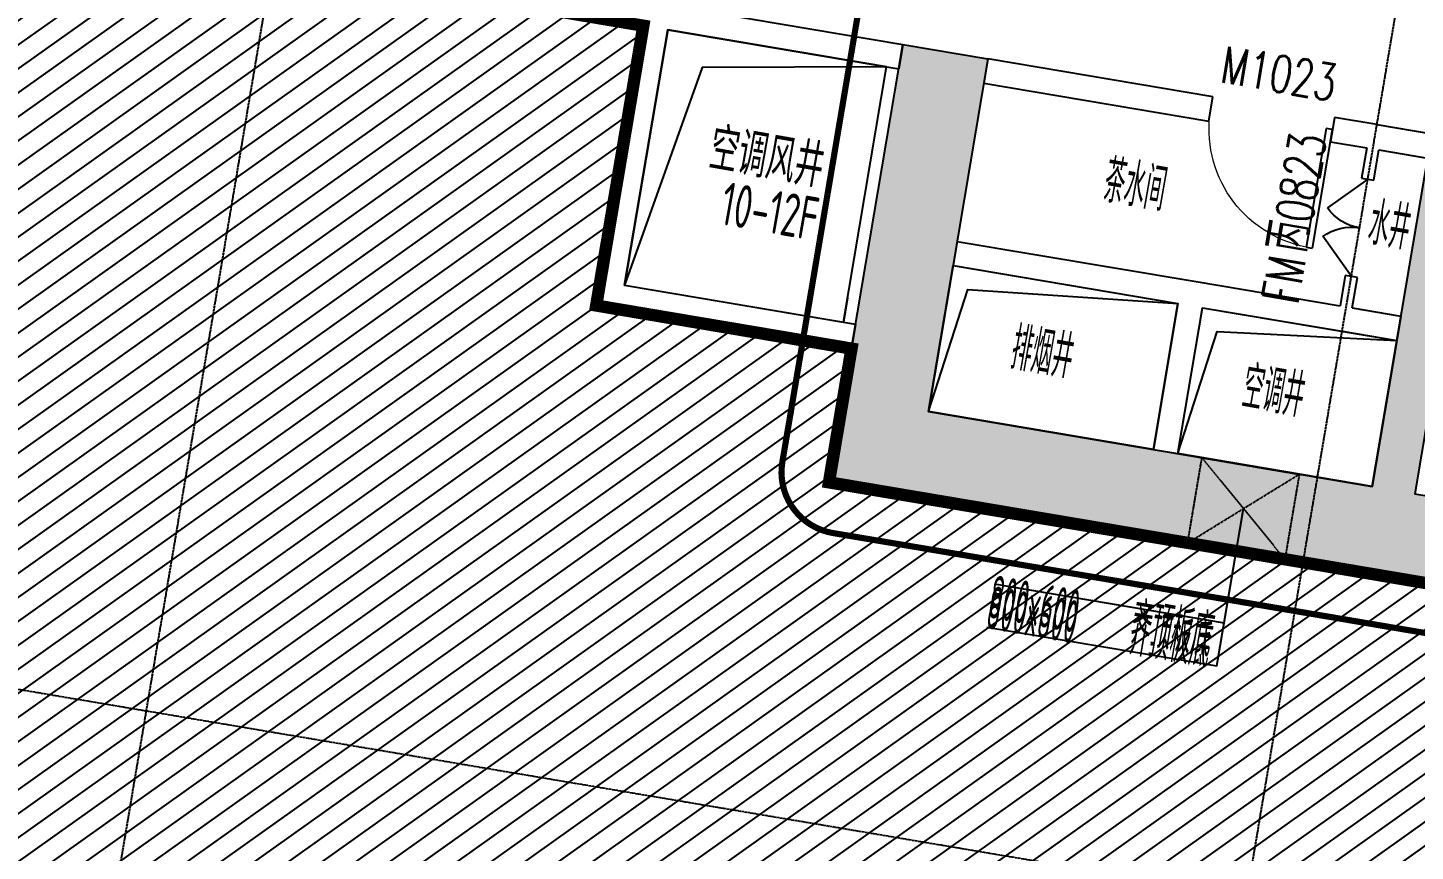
# Model space of a CAD drawing. Extents: x 12199666 to 24617114, y 1197707 to 2548648.
# Drawn here: x 12292851 to 12304104, y 1255445 to 1262122 of the extents above; entities that cross this region are included whole.
import ezdxf
from ezdxf.enums import TextEntityAlignment as Align

# ---------------------------------------------------------------- set-up
doc = ezdxf.new("R2010")
doc.units = 0
doc.header["$LTSCALE"] = 10
doc.header["$MEASUREMENT"] = 0
for name, pattern in [('TX-CORE-T1-F10$0$CONTINOUS', [0]), ('TX-CORE-T1-F10$0$DASH', [0.35, 0.25, -0.1]), ('TX-CORE-T1-F11$0$CONTINOUS', [0]), ('TX-CORE-T1-F11$0$DASH', [0.35, 0.25, -0.1]), ('TX-GRID-T1$0$TX-GRID-T1$0$DOTE', [2.42, 2, -0.2, 0.02, -0.2]), ('TX-PLAN-T1-DI$0$X-01-10-01$0$DASHED', [0.75, 0.5, -0.25])]:
    doc.linetypes.add(name, pattern=pattern)
for name, color, linetype in [('TX-CORE-T1-F10$0$0S-WALL-HATCH', 8, 'Continuous'), ('TX-CORE-T1-F10$0$0S-WALL-LINE', 3, 'Continuous'), ('TX-CORE-T1-F10$0$A-SHFT', 161, 'Continuous'), ('TX-CORE-T1-F10$0$A-TEXT', 4, 'Continuous'), ('TX-CORE-T1-F10$0$WALL', 9, 'Continuous'), ('TX-CORE-T1-F10$0$WINDOW', 4, 'Continuous'), ('TX-CORE-T1-F10$0$WINDOW_TEXT', 7, 'Continuous'), ('TX-CORE-T1-F10$0$修改', 210, 'TX-CORE-T1-F10$0$CONTINOUS'), ('TX-CORE-T1-F11$0$0S-WALL-HATCH', 8, 'Continuous'), ('TX-CORE-T1-F11$0$0S-WALL-LINE', 3, 'Continuous'), ('TX-CORE-T1-F11$0$A-SHFT', 161, 'Continuous'), ('TX-CORE-T1-F11$0$A-TEXT', 4, 'Continuous'), ('TX-CORE-T1-F11$0$WALL', 9, 'Continuous'), ('TX-CORE-T1-F11$0$WINDOW', 4, 'Continuous'), ('TX-CORE-T1-F11$0$WINDOW_TEXT', 7, 'Continuous'), ('TX-CORE-T1-F11$0$修改', 210, 'TX-CORE-T1-F11$0$CONTINOUS'), ('TX-GRID-T1$0$TX-GRID-T1$0$DOTE', 1, 'Continuous'), ('TX-PLAN-T1-DI$0$X-01-10-01$0$A-SYMB-BUBB', 3, 'TX-PLAN-T1-DI$0$X-01-10-01$0$DASHED'), ('TX-PLAN-T1-F11$0$A-FIRE', 1, 'Continuous'), ('TX-PLAN-T1-F11$0$A-SHFT', 161, 'Continuous'), ('TX-PLAN-T1-F11$0$WALL', 9, 'Continuous'), ('TX-PLAN-T1-F11$0$WALL-MOVE', 6, 'Continuous')]:
    doc.layers.add(name, color=color, linetype=linetype)
doc.layers.add('TX-PLAN-T1-F11$0$bangong', color=5, linetype='Continuous', true_color=0x0000ff)
doc.styles.add('TX-CORE-T1-F10$0$_TCH_WINDOW', font='SIMPLEX', dxfattribs={"height": 3.5, "bigfont": 'GBCBIG'})
doc.styles.add('TX-CORE-T1-F10$0$T2X-CORE-1F$0$XD2008', font='xd-hzs.shx', dxfattribs={"width": 0.7, "bigfont": 'xd-hztxt.shx'})
doc.styles.add('TX-CORE-T1-F11$0$_TCH_WINDOW', font='SIMPLEX', dxfattribs={"height": 3.5, "bigfont": 'GBCBIG'})
doc.styles.add('TX-CORE-T1-F11$0$T2X-CORE-1F$0$XD2008', font='xd-hzs.shx', dxfattribs={"width": 0.7, "bigfont": 'xd-hztxt.shx'})
doc.styles.add('TX-PLAN-T1-F11$0$XD2008', font='xd-hzs.shx', dxfattribs={"width": 0.7, "bigfont": 'xd-hztxt.shx'})

# ---------------------------------------------------------------- blocks, each defined once
blk = doc.blocks.new('TX-GRID-T1')
at = {"layer": 'TX-GRID-T1$0$TX-GRID-T1$0$DOTE', "linetype": 'TX-GRID-T1$0$TX-GRID-T1$0$DOTE'}
for p, q in [((12292540.3, 1249037.8), (12299594.1, 1290846.9)), ((12301464.2, 1247532.2), (12308518, 1289341.3)), ((12328177.4, 1250783.4), (12286269.7, 1257853.8))]:
    blk.add_line(p, q, dxfattribs=at)
blk = doc.blocks.new('TX-CORE-T1-F10$0$$DorLib2D$00000001')
for p, q in [((0.45, 0.975), (0.5, 0.975)), ((0.45, 0), (0.45, 0.975)), ((0.5, 0), (0.5, 0.975)), ((0.5, 0), (0.45, 0))]:
    blk.add_line(p, q)
at = {"lineweight": 13}
blk.add_arc((0.475, 0), 0.975, 91.4693, 180, dxfattribs=at)
blk = doc.blocks.new('TX-CORE-T1-F10$0$$DorLib2D$00000116')
at = {"color": 0}
for p, q in [((-0.5, 0), (-0.146, 0.354)), ((0.5, 0), (0.146, 0.354))]:
    blk.add_line(p, q, dxfattribs=at)
for centre, start, end in [((-0.5, 0), 0, 45), ((0.5, 0), 135, 180)]:
    blk.add_arc(centre, 0.5, start, end, dxfattribs=at)
blk = doc.blocks.new('TX-CORE-T1-F10')
at = {"layer": 'TX-CORE-T1-F10$0$0S-WALL-HATCH'}
h = blk.add_hatch(color=256, dxfattribs=at)
h.dxf.hatch_style = 1
h.paths.add_polyline_path([(12304237, 1261262), (12304582, 1261204), (12304100, 1258344), (12306959, 1257862), (12306843, 1257172), (12299349, 1258436), (12299948, 1261986), (12300638, 1261869), (12300155, 1259010), (12303755, 1258403)])
at = {"layer": 'TX-CORE-T1-F10$0$0S-WALL-LINE', "linetype": 'TX-CORE-T1-F10$0$DASH'}
for p, q in [((12302374, 1258636), (12303046, 1257812)), ((12302258, 1257945), (12303163, 1258502))]:
    blk.add_line(p, q, dxfattribs=at)
at = {"layer": 'TX-CORE-T1-F10$0$0S-WALL-LINE'}
blk.add_lwpolyline([(12304237, 1261262), (12304582, 1261204), (12304100, 1258344), (12306959, 1257862), (12306843, 1257172), (12299349, 1258436), (12299948, 1261986), (12300638, 1261869), (12300155, 1259010), (12303755, 1258403)], close=True, dxfattribs=at)
at = {"layer": 'TX-CORE-T1-F10$0$0S-WALL-LINE', "linetype": 'TX-CORE-T1-F10$0$DASH'}
blk.add_lwpolyline([(12302374, 1258636), (12303163, 1258502), (12303046, 1257812), (12302258, 1257945)], close=True, dxfattribs=at)
at = {"layer": 'TX-CORE-T1-F10$0$A-SHFT'}
for points in [[(12301980, 1258702), (12300155, 1259010), (12300355, 1260193), (12302179, 1259885)], [(12302377, 1259852), (12303954, 1259586), (12303755, 1258403), (12302177, 1258669)], [(12303755, 1258403), (12302177, 1258669), (12302377, 1259852), (12303954, 1259586)]]:
    blk.add_lwpolyline(points, close=True, dxfattribs=at)
for points in [[(12300155, 1259010), (12300474, 1260000), (12302179, 1259885)], [(12302177, 1258669), (12302496, 1259659), (12303954, 1259586)]]:
    blk.add_lwpolyline(points, dxfattribs=at)
at = {"layer": 'TX-CORE-T1-F10$0$WALL'}
for p, q in [((12300638, 1261869), (12300605, 1261672)), ((12302462, 1261562), (12300638, 1261869)), ((12300605, 1261672), (12302429, 1261364)), ((12302429, 1261364), (12302462, 1261562)), ((12303448, 1261395), (12303415, 1261198)), ((12303793, 1261337), (12303448, 1261395)), ((12303793, 1261337), (12304237, 1261262)), ((12303415, 1261198), (12303711, 1261148)), ((12303711, 1261148), (12303669, 1260902)), ((12303768, 1260885), (12303809, 1261132)), ((12303809, 1261132), (12304204, 1261065)), ((12303669, 1260902), (12303768, 1260885)), ((12300388, 1260390), (12300355, 1260193)), ((12300388, 1260390), (12302311, 1260066)), ((12300355, 1260193), (12302179, 1259885)), ((12303536, 1260113), (12303494, 1259866)), ((12303635, 1260096), (12303536, 1260113)), ((12303593, 1259850), (12303635, 1260096)), ((12302311, 1260066), (12303494, 1259866)), ((12301980, 1258702), (12302179, 1259885)), ((12302177, 1258669), (12302377, 1259852)), ((12302377, 1259852), (12303510, 1259661)), ((12303593, 1259850), (12303987, 1259783)), ((12303987, 1259783), (12303954, 1259586)), ((12303510, 1259661), (12303954, 1259586)), ((12301980, 1258702), (12302177, 1258669))]:
    blk.add_line(p, q, dxfattribs=at)
at = {"layer": 'TX-CORE-T1-F10$0$修改', "color": 4}
blk.add_lwpolyline([(12300689, 1257612), (12302554, 1257297), (12302710, 1258224)], dxfattribs=at)
at = {"layer": 'TX-CORE-T1-F10$0$WINDOW'}
ref = blk.add_blockref('TX-CORE-T1-F10$0$$DorLib2D$00000001', (12302938, 1261380), dxfattribs=dict(at, xscale=1000, yscale=-1000, zscale=200, rotation=350.4236160359936))
ref.add_attrib('A', 'M1023', (12302513, 1261681), dxfattribs={"layer": 'TX-CORE-T1-F10$0$WINDOW_TEXT', "height": 297.5, "rotation": 350.4236, "style": 'TX-CORE-T1-F10$0$_TCH_WINDOW', "width": 0.705882})
at = {"layer": 'TX-CORE-T1-F10$0$WINDOW', "xscale": 800, "yscale": -800, "zscale": 100, "rotation": 260.4236160359338}
blk.add_blockref('TX-CORE-T1-F10$0$$DorLib2D$00000116', (12303652, 1260499), dxfattribs=at)
at = {"layer": 'TX-CORE-T1-F10$0$A-TEXT', "style": 'TX-CORE-T1-F10$0$T2X-CORE-1F$0$XD2008', "width": 0.5}
for s, p in [('茶水间', (12301558, 1260717)), ('水井 ', (12303704, 1260374)), ('排烟井 ', (12300807, 1259359)), ('空调井 ', (12302682, 1259046)), ('800x600', (12300610, 1257254)), ('齐顶板底', (12301761, 1257044))]:
    blk.add_text(s, height=350, rotation=350, dxfattribs=at).set_placement(p)
at = {"layer": 'TX-CORE-T1-F10$0$WINDOW_TEXT', "style": 'TX-CORE-T1-F10$0$_TCH_WINDOW', "width": 0.705882}
for s, p in [('0823', (12303264, 1260527)), ('FM', (12303153, 1259870))]:
    blk.add_text(s, height=297.5, rotation=80.4236, dxfattribs=at).set_placement(p)
at = {"layer": 'TX-CORE-T1-F10$0$WINDOW_TEXT', "style": 'TX-CORE-T1-F10$0$_TCH_WINDOW'}
blk.add_text('丙', height=338, rotation=80.4236, dxfattribs=at).set_placement((12303223, 1260284))
blk = doc.blocks.new('TX-PLAN-T1-DI')
at = {"layer": 'TX-PLAN-T1-DI$0$X-01-10-01$0$A-SYMB-BUBB', "const_width": 50, "elevation": 0}
blk.add_lwpolyline([(12303123.9, 1280211.5), (12319492.6, 1277449.9, -0.4142136), (12319902.5, 1276873.7), (12316325.7, 1255673.3, -0.4142136), (12315749.5, 1255263.4), (12299380.8, 1258025, -0.4142136), (12298970.9, 1258601.2), (12302547.7, 1279801.6, -0.4142136)], format="xyb", close=True, dxfattribs=at)
blk = doc.blocks.new('TX-CORE-T1-F11$0$$DorLib2D$00000001')
for p, q in [((0.45, 0.975), (0.5, 0.975)), ((0.45, 0), (0.45, 0.975)), ((0.5, 0), (0.5, 0.975)), ((0.5, 0), (0.45, 0))]:
    blk.add_line(p, q)
at = {"lineweight": 13}
blk.add_arc((0.475, 0), 0.975, 91.4693, 180, dxfattribs=at)
blk = doc.blocks.new('TX-CORE-T1-F11$0$$DorLib2D$00000116')
at = {"color": 0}
for p, q in [((-0.5, 0), (-0.146, 0.354)), ((0.5, 0), (0.146, 0.354))]:
    blk.add_line(p, q, dxfattribs=at)
for centre, start, end in [((-0.5, 0), 0, 45), ((0.5, 0), 135, 180)]:
    blk.add_arc(centre, 0.5, start, end, dxfattribs=at)
blk = doc.blocks.new('TX-CORE-T1-F11')
at = {"layer": 'TX-CORE-T1-F11$0$0S-WALL-HATCH'}
h = blk.add_hatch(color=256, dxfattribs=at)
h.dxf.hatch_style = 1
h.paths.add_polyline_path([(12304237, 1261262), (12304582, 1261204), (12304100, 1258344), (12306959, 1257862), (12306843, 1257172), (12299349, 1258436), (12299948, 1261986), (12300638, 1261869), (12300155, 1259010), (12303755, 1258403)])
at = {"layer": 'TX-CORE-T1-F11$0$0S-WALL-LINE', "linetype": 'TX-CORE-T1-F11$0$DASH'}
for p, q in [((12302374, 1258636), (12303046, 1257812)), ((12302258, 1257945), (12303163, 1258502))]:
    blk.add_line(p, q, dxfattribs=at)
at = {"layer": 'TX-CORE-T1-F11$0$0S-WALL-LINE'}
blk.add_lwpolyline([(12304237, 1261262), (12304582, 1261204), (12304100, 1258344), (12306959, 1257862), (12306843, 1257172), (12299349, 1258436), (12299948, 1261986), (12300638, 1261869), (12300155, 1259010), (12303755, 1258403)], close=True, dxfattribs=at)
at = {"layer": 'TX-CORE-T1-F11$0$0S-WALL-LINE', "linetype": 'TX-CORE-T1-F11$0$DASH'}
blk.add_lwpolyline([(12302374, 1258636), (12303163, 1258502), (12303046, 1257812), (12302258, 1257945)], close=True, dxfattribs=at)
at = {"layer": 'TX-CORE-T1-F11$0$A-SHFT'}
for points in [[(12301980, 1258702), (12300155, 1259010), (12300355, 1260193), (12302179, 1259885)], [(12302377, 1259852), (12303954, 1259586), (12303755, 1258403), (12302177, 1258669)], [(12303755, 1258403), (12302177, 1258669), (12302377, 1259852), (12303954, 1259586)]]:
    blk.add_lwpolyline(points, close=True, dxfattribs=at)
for points in [[(12300155, 1259010), (12300474, 1260000), (12302179, 1259885)], [(12302177, 1258669), (12302496, 1259659), (12303954, 1259586)]]:
    blk.add_lwpolyline(points, dxfattribs=at)
at = {"layer": 'TX-CORE-T1-F11$0$WALL'}
for p, q in [((12300638, 1261869), (12300605, 1261672)), ((12302462, 1261562), (12300638, 1261869)), ((12300605, 1261672), (12302429, 1261364)), ((12302429, 1261364), (12302462, 1261562)), ((12303448, 1261395), (12303415, 1261198)), ((12303793, 1261337), (12303448, 1261395)), ((12303793, 1261337), (12304237, 1261262)), ((12303415, 1261198), (12303711, 1261148)), ((12303711, 1261148), (12303669, 1260902)), ((12303768, 1260885), (12303809, 1261132)), ((12303809, 1261132), (12304204, 1261065)), ((12303669, 1260902), (12303768, 1260885)), ((12300388, 1260390), (12300355, 1260193)), ((12300388, 1260390), (12302311, 1260066)), ((12300355, 1260193), (12302179, 1259885)), ((12303536, 1260113), (12303494, 1259866)), ((12303635, 1260096), (12303536, 1260113)), ((12303593, 1259850), (12303635, 1260096)), ((12302311, 1260066), (12303494, 1259866)), ((12301980, 1258702), (12302179, 1259885)), ((12302177, 1258669), (12302377, 1259852)), ((12302377, 1259852), (12303510, 1259661)), ((12303593, 1259850), (12303987, 1259783)), ((12303987, 1259783), (12303954, 1259586)), ((12303510, 1259661), (12303954, 1259586)), ((12301980, 1258702), (12302177, 1258669))]:
    blk.add_line(p, q, dxfattribs=at)
at = {"layer": 'TX-CORE-T1-F11$0$修改', "color": 4}
blk.add_lwpolyline([(12300630, 1257263), (12302495, 1256948), (12302710, 1258224)], dxfattribs=at)
at = {"layer": 'TX-CORE-T1-F11$0$WINDOW'}
ref = blk.add_blockref('TX-CORE-T1-F11$0$$DorLib2D$00000001', (12302938, 1261380), dxfattribs=dict(at, xscale=1000, yscale=-1000, zscale=200, rotation=350.4236160359936))
ref.add_attrib('A', 'M1023', (12302513, 1261681), dxfattribs={"layer": 'TX-CORE-T1-F11$0$WINDOW_TEXT', "height": 297.5, "rotation": 350.4236, "style": 'TX-CORE-T1-F11$0$_TCH_WINDOW', "width": 0.705882})
at = {"layer": 'TX-CORE-T1-F11$0$WINDOW', "xscale": 800, "yscale": -800, "zscale": 100, "rotation": 260.4236160359338}
blk.add_blockref('TX-CORE-T1-F11$0$$DorLib2D$00000116', (12303652, 1260499), dxfattribs=at)
at = {"layer": 'TX-CORE-T1-F11$0$A-TEXT', "style": 'TX-CORE-T1-F11$0$T2X-CORE-1F$0$XD2008', "width": 0.5}
for s, p in [('茶水间', (12301558, 1260717)), ('水井 ', (12303704, 1260374)), ('排烟井 ', (12300807, 1259359)), ('空调井 ', (12302682, 1259046)), ('800x600', (12300625, 1257341)), ('齐顶板底', (12301776, 1257131))]:
    blk.add_text(s, height=350, rotation=350, dxfattribs=at).set_placement(p)
at = {"layer": 'TX-CORE-T1-F11$0$WINDOW_TEXT', "style": 'TX-CORE-T1-F11$0$_TCH_WINDOW', "width": 0.705882}
for s, p in [('0823', (12303264, 1260527)), ('FM', (12303153, 1259870))]:
    blk.add_text(s, height=297.5, rotation=80.4236, dxfattribs=at).set_placement(p)
at = {"layer": 'TX-CORE-T1-F11$0$WINDOW_TEXT', "style": 'TX-CORE-T1-F11$0$_TCH_WINDOW'}
blk.add_text('丙', height=338, rotation=80.4236, dxfattribs=at).set_placement((12303223, 1260284))
blk = doc.blocks.new('TX-PLAN-T1-F11')
at = {"layer": 'TX-PLAN-T1-F11$0$bangong'}
h = blk.add_hatch(dxfattribs=at)
h.set_pattern_fill('ANSI31', color=256, scale=100)
h.set_pattern_definition([(35.42362, (12267498.76, 1237188.21), (-92.0142, 129.36362), [])])
h.paths.add_polyline_path([(12311684.2, 1287370.2), (12310206.4, 1278610.9), (12302958.8, 1279833.7), (12302775.8, 1278749.3), (12300113.5, 1279198.5), (12299082, 1273084.9), (12299673.7, 1272985), (12298342.8, 1265096.5), (12297751.2, 1265196.3), (12297252.1, 1262238.1), (12297843.6, 1262138.3), (12297460.9, 1259869.8), (12299531.7, 1259520.4), (12299348.7, 1258436.1), (12307533.2, 1257055.3), (12306093.7, 1248523.1), (12305034.8, 1248138.6), (12304987.3, 1248120.9), (12304730.9, 1248810.2), (12304726.2, 1248813.8), (12304668.8, 1248792.3), (12303555.7, 1248388.1), (12303508.2, 1248370.4), (12303251.8, 1249059.7), (12303247.1, 1249063.3), (12303189.7, 1249041.9), (12302076.6, 1248637.7), (12302029.1, 1248620), (12301772.7, 1249309.2), (12301768, 1249312.8), (12301710.6, 1249291.4), (12300597.5, 1248887.2), (12300550, 1248869.5), (12300293.6, 1249558.8), (12300288.9, 1249562.4), (12300231.5, 1249541), (12299118.4, 1249136.8), (12299070.9, 1249119.1), (12298814.5, 1249808.3), (12298809.8, 1249811.9), (12298752.4, 1249790.5), (12297639.3, 1249386.3), (12297591.8, 1249368.6), (12297335.4, 1250057.9), (12297330.7, 1250061.5), (12297273.3, 1250040.1), (12296160.2, 1249635.9), (12296112.7, 1249618.1), (12295856.3, 1250307.4), (12295851.6, 1250311), (12295794.2, 1250289.6), (12294681.1, 1249885.4), (12294633.6, 1249867.7), (12294377.2, 1250557), (12294372.5, 1250560.6), (12294315.1, 1250539.1), (12293202, 1250134.9), (12293154.5, 1250117.2), (12292896.4, 1250811.2), (12292837, 1250784.7), (12291908.3, 1250382.5), (12291867.2, 1250364.2), (12291547.3, 1251083.3), (12291482.4, 1251070.6), (12290489.9, 1250887), (12290445.8, 1250878.3), (12290294.6, 1251652.2), (12290228.3, 1251656.9), (12289222.2, 1251737.1), (12289177.3, 1251740.2), (12289232.2, 1252526.8), (12289169.3, 1252548.5), (12288218.5, 1252887), (12288175.9, 1252901.7), (12288433, 1253647.1), (12288378, 1253684.4), (12287547.5, 1254258.1), (12287510.3, 1254283.3), (12287952, 1254936.4), (12287908.5, 1254986.7), (12287255.4, 1255756.2), (12287225.9, 1255790.2), (12287822.1, 1256306.5), (12287791.1, 1256365.6), (12287330.2, 1257268), (12287309.3, 1257307.9), (12288006.7, 1257672.8), (12287983.8, 1257734.4), (12287579.6, 1258847.4), (12287561.9, 1258895), (12288251.1, 1259151.4), (12288254.7, 1259156), (12288233.3, 1259213.5), (12287829.1, 1260326.5), (12287811.4, 1260374.1), (12288500.7, 1260630.5), (12288504.3, 1260635.1), (12288482.9, 1260692.6), (12288078.7, 1261805.6), (12288060.9, 1261853.2), (12288750.2, 1262109.6), (12288753.8, 1262114.2), (12288732.4, 1262171.7), (12288328.2, 1263284.7), (12288310.5, 1263332.3), (12288999.8, 1263588.7), (12289003.4, 1263593.3), (12288981.9, 1263650.8), (12288577.7, 1264763.8), (12288560, 1264811.3), (12289249.3, 1265067.8), (12289252.9, 1265072.4), (12289231.5, 1265129.9), (12288827.3, 1266242.9), (12288809.6, 1266290.4), (12289498.8, 1266546.8), (12289502.4, 1266551.5), (12289481, 1266609), (12289076.8, 1267722), (12289059.1, 1267769.5), (12289748.4, 1268025.9), (12289752, 1268030.6), (12289730.6, 1268088.1), (12289326.4, 1269201.1), (12289308.7, 1269248.6), (12289997.9, 1269505), (12290001.5, 1269509.7), (12289980.1, 1269567.2), (12289575.9, 1270680.2), (12289558.2, 1270727.7), (12290247.5, 1270984.1), (12290251.1, 1270988.8), (12290229.7, 1271046.3), (12289825.5, 1272159.3), (12289807.8, 1272206.8), (12290497, 1272463.2), (12290500.6, 1272467.9), (12290479.2, 1272525.4), (12290075, 1273638.4), (12290057.3, 1273685.9), (12290746.6, 1273942.3), (12290750.2, 1273947), (12290728.7, 1274004.5), (12290324.6, 1275117.5), (12290306.8, 1275165), (12290996.1, 1275421.4), (12290999.7, 1275426.1), (12290978.3, 1275483.6), (12290574.1, 1276596.6), (12290556.4, 1276644.1), (12291245.7, 1276900.5), (12291249.3, 1276905.2), (12291227.8, 1276962.7), (12290823.6, 1278075.7), (12290805.9, 1278123.2), (12291495.2, 1278379.6), (12291498.8, 1278384.3), (12291477.4, 1278441.7), (12291073.2, 1279554.8), (12291055.5, 1279602.3), (12291744.7, 1279858.7), (12291748.3, 1279863.4), (12291726.9, 1279920.8), (12291322.7, 1281033.9), (12291305, 1281081.4), (12291994.3, 1281337.8), (12291997.9, 1281342.5), (12291976.5, 1281399.9), (12291572.3, 1282513), (12291554.6, 1282560.5), (12292243.8, 1282816.9), (12292247.4, 1282821.6), (12292226, 1282879), (12291821.8, 1283992.1), (12291804.1, 1284039.6), (12292498, 1284297.7), (12292471.6, 1284357.2), (12292069.4, 1285285.8), (12292051.1, 1285327), (12292770.1, 1285646.8), (12292757.5, 1285711.7), (12292573.8, 1286704.2), (12292565.2, 1286748.3), (12293339.1, 1286899.5), (12293343.7, 1286965.8), (12293423.9, 1287971.9), (12293427.1, 1288016.8), (12294213.7, 1287961.9), (12294235.4, 1288024.8), (12294573.9, 1288975.6), (12294588.6, 1289018.2), (12295334, 1288761.1), (12295371.3, 1288816.2), (12295944.9, 1289646.6), (12295970.1, 1289683.9), (12296623.3, 1289242.1), (12296673.6, 1289285.7), (12297443.1, 1289938.8), (12297477.1, 1289968.2), (12297993.3, 1289372.1), (12298052.5, 1289403), (12298954.9, 1289864), (12298994.7, 1289884.8), (12299359.7, 1289187.4), (12299421.3, 1289210.4), (12300534.3, 1289614.5), (12300581.8, 1289632.3), (12300838.2, 1288943), (12300842.9, 1288939.4), (12300900.4, 1288960.8), (12302013.4, 1289365), (12302060.9, 1289382.7), (12302317.3, 1288693.4), (12302322, 1288689.8), (12302379.5, 1288711.3), (12303492.5, 1289115.5), (12303540, 1289133.2), (12303796.4, 1288443.9), (12303801.1, 1288440.3), (12303858.5, 1288461.7), (12304971.6, 1288865.9), (12305019.1, 1288883.6), (12305275.5, 1288194.4), (12305280.2, 1288190.8), (12305337.6, 1288212.2), (12306450.7, 1288616.4), (12306498.2, 1288634.1), (12306754.6, 1287944.8), (12306759.3, 1287941.2), (12306816.7, 1287962.6), (12307929.8, 1288366.8), (12307977.3, 1288384.5), (12308233.7, 1287695.3), (12308238.4, 1287691.7), (12308295.8, 1287713.1), (12309408.9, 1288117.3), (12309456.4, 1288135), (12309712.8, 1287445.7), (12309717.5, 1287442.1), (12309774.9, 1287463.5), (12310888, 1287867.7), (12310935.5, 1287885.5), (12311191.9, 1287196.2), (12311196.6, 1287192.6), (12311254, 1287214)])
at = {"layer": 'TX-PLAN-T1-F11$0$A-SHFT', "extrusion": (0.002555, -0.003022, 0.999992), "elevation": 27614.4}
blk.add_lwpolyline([(12299775.6, 1261894.1), (12298000.7, 1262193.7), (12297651.3, 1260123), (12299426.2, 1259823.4)], close=True, dxfattribs=at)
at = {"layer": 'TX-PLAN-T1-F11$0$A-SHFT', "extrusion": (-0.003405, -0.002017, 0.999992), "elevation": -44416.2}
blk.add_lwpolyline([(12299744.3, 1261718.1), (12298248.5, 1261713.5), (12297620.1, 1259946.6)], dxfattribs=at)
at = {"layer": 'TX-PLAN-T1-F11$0$bangong', "const_width": 100}
blk.add_lwpolyline([(12310374.3, 1279606.3), (12310206.4, 1278610.9), (12302958.8, 1279833.7), (12302775.8, 1278749.3), (12300113.5, 1279198.5), (12299082, 1273084.9), (12299673.7, 1272985), (12298342.8, 1265096.5), (12297751.2, 1265196.3), (12297252.1, 1262238.1), (12297843.6, 1262138.3), (12297460.9, 1259869.8), (12299531.7, 1259520.4), (12299348.7, 1258436.1), (12307533.2, 1257055.3), (12306653.3, 1251839.9)], dxfattribs=at)
at = {"layer": 'TX-PLAN-T1-F11$0$WALL'}
blk.add_line((12299499.7, 1259931.4, 3.6), (12299466.4, 1259734.2, 3.6), dxfattribs=at)
at = {"layer": 'TX-PLAN-T1-F11$0$WALL-MOVE'}
for p, q in [((12297975.5, 1262318.9), (12299947.7, 1261986.2)), ((12297460.9, 1259869.8), (12297843.6, 1262138.3)), ((12297691.4, 1260033.7), (12298040.9, 1262105.1)), ((12298040.9, 1262105.1), (12299914.4, 1261789)), ((12299947.7, 1261986.2), (12299914.4, 1261789)), ((12297691.4, 1260033.7), (12299564.9, 1259717.6)), ((12297460.9, 1259869.8), (12299531.7, 1259520.4)), ((12299564.9, 1259717.6), (12299531.7, 1259520.4))]:
    blk.add_line(p, q, dxfattribs=at)
blk.add_blockref('TX-CORE-T1-F11', (0, 0))
at = {"layer": 'TX-PLAN-T1-F11$0$A-FIRE'}
blk.add_blockref('TX-PLAN-T1-DI', (0, 0.1), dxfattribs=at)
at = {"layer": 'TX-PLAN-T1-F11$0$A-SHFT', "style": 'TX-PLAN-T1-F11$0$XD2008', "width": 0.7}
for s, p in [('空调风井', (12298816.9, 1260899.6)), ('10-12F ', (12298905.5, 1260450.6, 3.6))]:
    blk.add_text(s, height=350, rotation=350, dxfattribs=at).set_placement(p, align=Align.CENTER)

msp = doc.modelspace()

# ---------------------------------------------------------------- block references
for name in ['TX-PLAN-T1-F11', 'TX-CORE-T1-F10', 'TX-GRID-T1']:
    msp.add_blockref(name, (0, 0))

doc.saveas('drawing.dxf')
